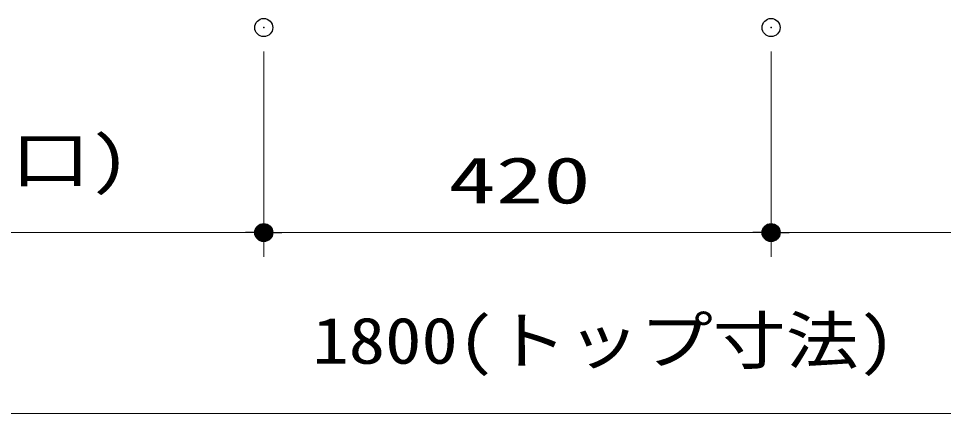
# Model space of a CAD drawing. Units: millimetres, scale not verified. Extents: x -9797 to 9797, y -4555 to 4555.
# Drawn here: x -7042 to -6276, y 610 to 938 of the extents above; entities that cross this region are included whole.
import ezdxf
from ezdxf.enums import TextEntityAlignment as Align

# ---------------------------------------------------------------- set-up
doc = ezdxf.new("R2010")
doc.units = ezdxf.units.MM
doc.header["$LTSCALE"] = 30
doc.header["$PDMODE"] = 32
doc.header["$PDSIZE"] = 15
for name, color, linetype, lineweight in [('0-0_0', 7, 'Continuous', 25), ('0-3_寸法ﾚｲﾔｰ', 30, 'Continuous', 13), ('0-4_DEFPOINTS', 7, 'Continuous', 25)]:
    doc.layers.add(name, color=color, linetype=linetype, lineweight=lineweight)
doc.styles.add('ＭＳ ゴシック', font='')
doc.styles.get('ＭＳ ゴシック').set_extended_font_data('MS Gothic')

# ---------------------------------------------------------------- blocks, each defined once
blk = doc.blocks.new('_DOT')
at = {"layer": '0-0_0', "color": 30}
blk.add_line((-15, 0), (-30, 0), dxfattribs=at)
for points in [[(0, 0), (-15, 0), (-14.88, 1.88)], [(0, 0), (-14.88, -1.88), (-15, 0)], [(0, 0), (-14.88, 1.88), (-14.53, 3.73)], [(0, 0), (-14.53, -3.73), (-14.88, -1.88)], [(0, 0), (-14.53, 3.73), (-13.95, 5.52)], [(0, 0), (-13.95, -5.52), (-14.53, -3.73)], [(0, 0), (-13.95, 5.52), (-13.14, 7.23)], [(0, 0), (-13.14, -7.23), (-13.95, -5.52)], [(0, 0), (-13.14, 7.23), (-12.14, 8.82)], [(0, 0), (-12.14, -8.82), (-13.14, -7.23)], [(0, 0), (-12.14, 8.82), (-10.93, 10.27)], [(0, 0), (-10.93, -10.27), (-12.14, -8.82)], [(0, 0), (-10.93, 10.27), (-9.56, 11.56)], [(0, 0), (-9.56, -11.56), (-10.93, -10.27)], [(0, 0), (-9.56, 11.56), (-8.04, 12.66)], [(0, 0), (-8.04, -12.66), (-9.56, -11.56)], [(0, 0), (-8.04, 12.66), (-6.39, 13.57)], [(0, 0), (-6.39, -13.57), (-8.04, -12.66)], [(0, 0), (-6.39, 13.57), (-4.64, 14.27)], [(0, 0), (-4.64, -14.27), (-6.39, -13.57)], [(0, 0), (-4.64, 14.27), (-2.81, 14.73)], [(0, 0), (-2.81, -14.73), (-4.64, -14.27)], [(0, 0), (-2.81, 14.73), (-0.94, 14.97)], [(0, 0), (-0.94, -14.97), (-2.81, -14.73)], [(0, 0), (-0.94, 14.97), (0.94, 14.97)], [(0, 0), (0.94, -14.97), (-0.94, -14.97)], [(0, 0), (0.94, 14.97), (2.81, 14.73)], [(0, 0), (2.81, 14.73), (4.64, 14.27)], [(0, 0), (4.64, 14.27), (6.39, 13.57)], [(0, 0), (6.39, 13.57), (8.04, 12.66)], [(0, 0), (8.04, 12.66), (9.56, 11.56)], [(0, 0), (9.56, 11.56), (10.93, 10.27)], [(0, 0), (10.93, 10.27), (12.14, 8.82)], [(0, 0), (12.14, 8.82), (13.14, 7.23)], [(0, 0), (13.14, 7.23), (13.95, 5.52)], [(0, 0), (13.95, 5.52), (14.53, 3.73)], [(0, 0), (14.53, 3.73), (14.88, 1.88)], [(0, 0), (14.88, 1.88), (15, 0)], [(0, 0), (2.81, -14.73), (0.94, -14.97)], [(0, 0), (4.64, -14.27), (2.81, -14.73)], [(0, 0), (6.39, -13.57), (4.64, -14.27)], [(0, 0), (8.04, -12.66), (6.39, -13.57)], [(0, 0), (9.56, -11.56), (8.04, -12.66)], [(0, 0), (10.93, -10.27), (9.56, -11.56)], [(0, 0), (12.14, -8.82), (10.93, -10.27)], [(0, 0), (13.14, -7.23), (12.14, -8.82)], [(0, 0), (13.95, -5.52), (13.14, -7.23)], [(0, 0), (14.53, -3.73), (13.95, -5.52)], [(0, 0), (14.88, -1.88), (14.53, -3.73)], [(0, 0), (15, 0), (14.88, -1.88)]]:
    blk.add_solid(points, dxfattribs=at)

msp = doc.modelspace()

# ---------------------------------------------------------------- linework, layer by layer
at = {"layer": '0-3_寸法ﾚｲﾔｰ'}
for p, q in [((-6838.56, 910), (-6838.56, 740)), ((-6838.56, 910), (-6838.56, 740)), ((-6418.56, 910), (-6418.56, 740)), ((-6418.56, 910), (-6418.56, 740)), ((-7373.56, 760), (-6853.56, 760)), ((-6823.56, 760), (-6433.56, 760)), ((-5873.56, 760), (-6403.56, 760)), ((-7458.56, 610), (-5688.56, 610))]:
    msp.add_line(p, q, dxfattribs=at)
at = {"layer": '0-4_DEFPOINTS'}
for p in [(-6838.56, 930), (-6418.56, 930), (-6838.56, 760), (-6418.56, 760)]:
    msp.add_point(p, dxfattribs=at)

# ---------------------------------------------------------------- block references
at = {"layer": '0-3_寸法ﾚｲﾔｰ', "xscale": 0.5, "yscale": 0.5}
for p in [(-6838.56, 760), (-6418.56, 760)]:
    msp.add_blockref('_DOT', p, dxfattribs=at)
at = {"layer": '0-3_寸法ﾚｲﾔｰ', "xscale": 0.5, "yscale": 0.5, "rotation": 180}
for p in [(-6838.56, 760), (-6418.56, 760)]:
    msp.add_blockref('_DOT', p, dxfattribs=at)

# ---------------------------------------------------------------- texts
at = {"layer": '0-3_寸法ﾚｲﾔｰ', "style": 'ＭＳ ゴシック'}
for s, height, width, p in [('550(開口)', 38.49, 1.25, (-7244.42, 789.74)), ('420', 38.49, 1.5, (-6685.7, 772.6)), ('1800(トップ寸法)', 38.48, 1.15, (-6798.32, 639.74))]:
    msp.add_text(s, height=height, dxfattribs=dict(at, width=width)).set_placement(p, align=Align.BOTTOM_LEFT)

doc.saveas('drawing.dxf')
